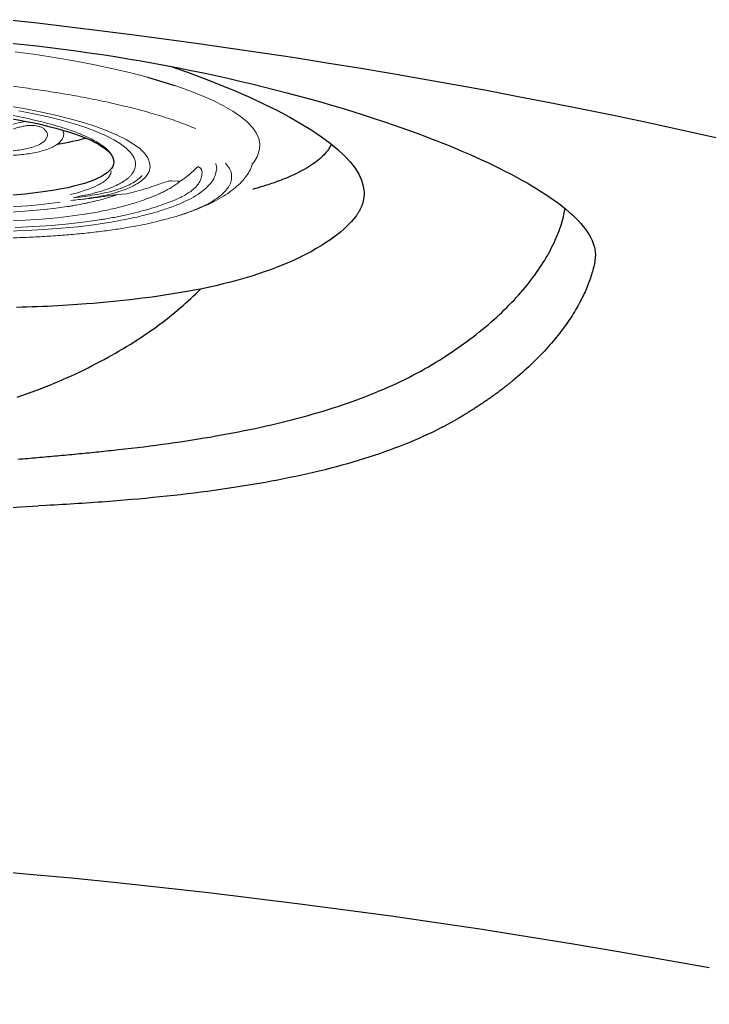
# Model space of a CAD drawing. Extents: x 938 to 1038, y 781 to 934.
# Drawn here: x 993.14 to 998.1, y 873.41 to 880.49 of the extents above; entities that cross this region are included whole.
import ezdxf

# ---------------------------------------------------------------- set-up
doc = ezdxf.new("R2010")
doc.units = 0
doc.header["$MEASUREMENT"] = 0
doc.linetypes.add('SLD-Solid', pattern=[0])
doc.layers.add('1', color=4, linetype='Continuous')
doc.layers.add('DIM', color=3, linetype='Continuous')

# ---------------------------------------------------------------- blocks, each defined once
blk = doc.blocks.new('jet-hss-rot')
at = {"layer": '1', "color": 3, "linetype": 'SLD-Solid', "lineweight": 15}
for p, q in [((0.9138, 2.4882), (0.8503, 2.4682)), ((0.9776, 2.4983), (0.9138, 2.4882)), ((1.0416, 2.4983), (0.9776, 2.4983)), ((1.0721, 2.4947), (1.0416, 2.4983)), ((1.1005, 2.4904), (1.0721, 2.4947)), ((1.1339, 2.4839), (1.1004, 2.4891)), ((1.1973, 2.4639), (1.1339, 2.4839)), ((0.7874, 2.4383), (0.7254, 2.3986)), ((0.8503, 2.4682), (0.7874, 2.4383)), ((1.2251, 2.4519), (1.1973, 2.4639)), ((0.6646, 2.3492), (0.6052, 2.2905)), ((0.7254, 2.3986), (0.6646, 2.3492)), ((0.6052, 2.2905), (0.5474, 2.2225)), ((0.5474, 2.2225), (0.4914, 2.1456)), ((0.4914, 2.1456), (0.4376, 2.0601)), ((0.4376, 2.0601), (0.386, 1.9663)), ((0.386, 1.9663), (0.3369, 1.8647)), ((1.4788, 1.9223), (1.4794, 1.8797)), ((1.4809, 1.9384), (1.4844, 1.9353)), ((1.167, 1.673), (1.2201, 1.6987)), ((1.2201, 1.6987), (1.2739, 1.714)), ((1.2739, 1.714), (1.328, 1.7188)), ((1.328, 1.7188), (1.3821, 1.7129)), ((1.3821, 1.7129), (1.4358, 1.6966)), ((0.256, 1.6646), (0.2149, 1.5431)), ((1.0641, 1.591), (1.1149, 1.637)), ((1.1149, 1.637), (1.167, 1.673)), ((1.0149, 1.5351), (1.0641, 1.591)), ((1.12, 1.5408), (1.1662, 1.5723)), ((1.6628, 1.5621), (1.6547, 1.5791)), ((1.6645, 1.5601), (1.6797, 1.4977)), ((0.2149, 1.5431), (0.177, 1.4155)), ((0.9676, 1.4699), (1.0149, 1.5351)), ((1.0262, 1.4468), (1.0723, 1.4983)), ((1.0723, 1.4983), (1.12, 1.5408)), ((0.177, 1.4155), (0.1425, 1.2822)), ((0.9226, 1.3956), (0.9676, 1.4699)), ((0.9818, 1.3863), (1.0262, 1.4468)), ((2.0563, 1.3372), (2.0197, 1.4445)), ((0.88, 1.3128), (0.9226, 1.3956)), ((0.9394, 1.3175), (0.9818, 1.3863)), ((1.9906, 1.3869), (1.994, 1.3774)), ((1.994, 1.3774), (2.0277, 1.2761)), ((0.1425, 1.2822), (0.1114, 1.1438)), ((0.8403, 1.2219), (0.88, 1.3128)), ((0.8994, 1.2406), (0.9394, 1.3175)), ((1.9304, 1.2834), (1.9299, 1.2849)), ((1.9646, 1.1815), (1.9304, 1.2834)), ((2.0277, 1.2761), (2.0613, 1.1587)), ((2.0897, 1.2238), (2.0563, 1.3372)), ((0.8036, 1.1236), (0.8403, 1.2219)), ((0.862, 1.1562), (0.8994, 1.2406)), ((1.7113, 1.1564), (1.6833, 1.2081)), ((1.7202, 1.2359), (1.7473, 1.1808)), ((1.7633, 1.2267), (1.7799, 1.1625)), ((2.1198, 1.1049), (2.0897, 1.2238)), ((0.1114, 1.1438), (0.084, 1.0007)), ((0.8273, 1.0647), (0.862, 1.1562)), ((1.9957, 1.0735), (1.9646, 1.1815)), ((2.0613, 1.1587), (2.0913, 1.0354)), ((0.7701, 1.0184), (0.8036, 1.1236)), ((0.7957, 0.9668), (0.8273, 1.0647)), ((2.0233, 0.9601), (1.9957, 1.0735)), ((2.1465, 0.9811), (2.1198, 1.1049)), ((0.084, 1.0007), (0.0602, 0.8537)), ((0.7401, 0.907), (0.7701, 1.0184)), ((2.0913, 1.0354), (2.1175, 0.9069)), ((0.7673, 0.8631), (0.7957, 0.9668)), ((2.0475, 0.8418), (2.0233, 0.9601)), ((2.1696, 0.8529), (2.1465, 0.9811)), ((0.0602, 0.8537), (0.0403, 0.7032)), ((0.7137, 0.79), (0.7401, 0.907)), ((0.7423, 0.7541), (0.7673, 0.8631)), ((2.1175, 0.9069), (2.1398, 0.774)), ((2.189, 0.721), (2.1696, 0.8529)), ((0.6911, 0.6683), (0.7137, 0.79)), ((2.068, 0.7194), (2.0475, 0.8418))]:
    blk.add_line(p, q, dxfattribs=at)
for centre, major_axis, ratio, start_param, end_param in [((1.4867, 1.9235), (0, 0.0123), 0.7, 0.271899, 1.628297), ((1.3139, 1.0656), (0, 0.5489), 0.7, -0.280999, 0.394679), ((1.6813, 1.4932), (0.00287, 0.00287), 1, 1.132, 1.260932), ((0.2938, 0.1061), (0, 2.4608), 0.7, 4.571791, 5.14569), ((0.3464, 0.1109), (0, 2.3041), 0.7, 4.567646, 5.149835)]:
    blk.add_ellipse(centre, major_axis=major_axis, ratio=ratio, start_param=start_param, end_param=end_param, dxfattribs=at)
at = {"layer": '1', "color": 3}
for centre, start_param, end_param in [((1.309, 0.0167), 3.146563, 9.429748), ((0.7483, 0.0401), -0.801771, -0.582137)]:
    blk.add_ellipse(centre, major_axis=(-0.0138, 1.4397), ratio=0.364496, start_param=start_param, end_param=end_param, dxfattribs=at)
at = {"layer": '1', "color": 3, "linetype": 'SLD-Solid', "lineweight": 15}
for points, knots in [([(1.8841, 1.9538), (1.8823, 1.9569), (1.8608, 1.9926), (1.8161, 2.0541), (1.7504, 2.1367), (1.6817, 2.2096), (1.611, 2.2733), (1.5386, 2.3277), (1.4649, 2.3725), (1.3902, 2.4082), (1.3148, 2.4336), (1.262, 2.4475), (1.2345, 2.4502), (1.2323, 2.4505)], [0, 0, 0, 0, 0.011075, 0.128358, 0.243715, 0.356861, 0.467679, 0.576202, 0.682584, 0.787058, 0.889908, 0.99144, 1, 1, 1, 1]), ([(1.2303, 2.2589), (1.2509, 2.27), (1.2922, 2.2922), (1.3559, 2.3075), (1.4197, 2.3106), (1.4836, 2.301), (1.5484, 2.2789), (1.6128, 2.2448), (1.6757, 2.1993), (1.7388, 2.143), (1.7794, 2.0943), (1.8004, 2.0691)], [0, 0, 0, 0, 0.113502, 0.227834, 0.336279, 0.444726, 0.555781, 0.666843, 0.775057, 0.88383, 1, 1, 1, 1]), ([(1.3027, 2.198), (1.2962, 2.1977), (1.2768, 2.197), (1.2568, 2.1921), (1.2435, 2.1888)], [0, 0, 0, 0, 0.3359347, 1, 1, 1, 1]), ([(2.0193, 1.4456), (2.0012, 1.4915), (1.965, 1.5834), (1.9188, 1.6797), (1.8719, 1.7661), (1.8246, 1.8444), (1.7607, 1.9333), (1.6937, 2.0101), (1.614, 2.0839), (1.5205, 2.1462), (1.4131, 2.1903), (1.3395, 2.1954), (1.3027, 2.198)], [0, 0, 0, 0, 0.099686, 0.199319, 0.230421, 0.322801, 0.415179, 0.507539, 0.5999, 0.733139, 0.866784, 1, 1, 1, 1]), ([(1.2941, 2.0596), (1.2941, 2.0603), (1.2941, 2.0619), (1.2945, 2.0645), (1.2955, 2.0676), (1.2975, 2.0713), (1.3029, 2.0779), (1.3157, 2.0859), (1.3345, 2.0923), (1.3517, 2.094), (1.3614, 2.0943), (1.3639, 2.0944)], [0, 0, 0, 0, 0.01602, 0.035445, 0.054871, 0.08078, 0.12717, 0.274887, 0.583806, 0.893992, 1, 1, 1, 1]), ([(1.2949, 2.0602), (1.3076, 2.0528), (1.3413, 2.0332), (1.3738, 2.014), (1.394, 2.0021)], [0, 0, 0, 0, 0.3791413, 1, 1, 1, 1]), ([(1.3639, 2.0944), (1.3837, 2.0939), (1.4234, 2.0928), (1.4814, 2.0794), (1.5379, 2.0562), (1.5975, 2.0195), (1.6458, 1.978), (1.6954, 1.9256), (1.722, 1.8894), (1.7408, 1.8639)], [0, 0, 0, 0, 0.144102, 0.288177, 0.431944, 0.575712, 0.757525, 0.828809, 1, 1, 1, 1]), ([(1.8004, 2.0691), (1.8053, 2.0636), (1.8367, 2.0283), (1.8979, 1.9376), (1.9495, 1.8395), (1.9783, 1.7847)], [0, 0, 0, 0, 0.076495, 0.484239, 1, 1, 1, 1]), ([(0.4605, 0.7532), (0.4672, 0.8031), (0.4806, 0.9028), (0.5053, 1.0485), (0.5336, 1.1906), (0.568, 1.3387), (0.6093, 1.4896), (0.6586, 1.642), (0.7132, 1.7839), (0.7732, 1.9168), (0.8169, 1.9936), (0.8392, 2.0326)], [0, 0, 0, 0, 0.095674, 0.191347, 0.288728, 0.386109, 0.50594, 0.625771, 0.749064, 0.872357, 1, 1, 1, 1]), ([(1.394, 2.0021), (1.3947, 2.0017), (1.3966, 2.0005), (1.3997, 1.9985), (1.4046, 1.9953), (1.4132, 1.9897), (1.4301, 1.978), (1.4538, 1.9607), (1.4719, 1.9459), (1.4809, 1.9384)], [0, 0, 0, 0, 0.020739, 0.061523, 0.102309, 0.183889, 0.34706, 0.673517, 1, 1, 1, 1]), ([(1.7007, 1.7208), (1.7006, 1.7209), (1.6959, 1.7276), (1.6887, 1.7375), (1.6766, 1.7535), (1.6595, 1.7754), (1.6343, 1.8053), (1.603, 1.8386), (1.5599, 1.8799), (1.519, 1.913), (1.4883, 1.9336), (1.4809, 1.9384)], [0, 0, 0, 0, 0.000714, 0.073392, 0.109721, 0.182421, 0.327724, 0.473063, 0.618482, 0.909311, 1, 1, 1, 1]), ([(1.6532, 1.5821), (1.6414, 1.6053), (1.6154, 1.6564), (1.5691, 1.7294), (1.5248, 1.7952), (1.4944, 1.8396), (1.4824, 1.8645), (1.4799, 1.8728), (1.479, 1.8771), (1.4789, 1.8792), (1.4789, 1.8802)], [0, 0, 0, 0, 0.235356, 0.518357, 0.801279, 0.944189, 0.976328, 0.9876, 0.993788, 1, 1, 1, 1]), ([(1.741, 1.8637), (1.7718, 1.8203), (1.8181, 1.7552), (1.8749, 1.6521), (1.9157, 1.5697), (1.9479, 1.4963), (1.9717, 1.4374), (1.9827, 1.4081), (1.9878, 1.3946)], [0, 0, 0, 0, 0.337008, 0.50583, 0.674678, 0.843513, 0.927915, 1, 1, 1, 1]), ([(2.0493, 1.6273), (2.039, 1.6527), (2.0172, 1.706), (1.9937, 1.7545), (1.9813, 1.78)], [0, 0, 0, 0, 0.475493, 1, 1, 1, 1]), ([(1.9299, 1.2849), (1.9226, 1.3043), (1.9079, 1.3431), (1.8846, 1.3988), (1.8605, 1.4524), (1.8272, 1.5209), (1.7833, 1.6006), (1.7384, 1.6703), (1.7108, 1.7072), (1.7026, 1.7182)], [0, 0, 0, 0, 0.112765, 0.225721, 0.338638, 0.45164, 0.677601, 0.903593, 1, 1, 1, 1]), ([(1.7473, 1.1808), (1.732, 1.2333), (1.7078, 1.3165), (1.6649, 1.4137), (1.6265, 1.4841), (1.5818, 1.5483), (1.5307, 1.6041), (1.4875, 1.6368), (1.4577, 1.6537), (1.4451, 1.6596), (1.4375, 1.6633), (1.4349, 1.6642), (1.4349, 1.6642)], [0, 0, 0, 0, 0.218908, 0.346758, 0.475158, 0.603561, 0.754596, 0.905669, 0.943396, 0.981121, 0.999998, 1, 1, 1, 1]), ([(1.4371, 1.6961), (1.4397, 1.695), (1.4474, 1.6917), (1.4603, 1.6856), (1.4908, 1.6691), (1.5351, 1.637), (1.5877, 1.5831), (1.6341, 1.5207), (1.6744, 1.4531), (1.7201, 1.3589), (1.7465, 1.2779), (1.7633, 1.2267)], [0, 0, 0, 0, 0.0187738, 0.0563476, 0.0938864, 0.2442892, 0.3947292, 0.5226703, 0.6514061, 0.779526, 1, 1, 1, 1]), ([(1.4238, 1.5916), (1.4238, 1.5916), (1.4325, 1.5879), (1.4497, 1.5797), (1.4837, 1.5603), (1.5165, 1.5361), (1.5562, 1.5002), (1.5943, 1.4585), (1.6386, 1.3972), (1.6814, 1.3245), (1.7072, 1.2655), (1.7202, 1.2359)], [0, 0, 0, 0, 0.000031, 0.074497, 0.14897, 0.298004, 0.372488, 0.521558, 0.670669, 0.835334, 1, 1, 1, 1]), ([(2.2614, -0.7442), (2.2624, -0.7374), (2.2703, -0.6854), (2.2817, -0.5855), (2.2954, -0.4448), (2.3054, -0.3019), (2.3119, -0.1578), (2.3148, -0.0132), (2.3141, 0.1313), (2.3098, 0.2748), (2.3019, 0.4167), (2.2904, 0.5563), (2.2755, 0.6929), (2.2571, 0.8265), (2.2353, 0.9571), (2.2102, 1.0848), (2.1816, 1.2092), (2.1497, 1.3298), (2.1146, 1.4456), (2.0809, 1.545), (2.0577, 1.603), (2.0483, 1.6264)], [0, 0, 0, 0, 0.008425, 0.064388, 0.120568, 0.17691, 0.233345, 0.289786, 0.346148, 0.402364, 0.458374, 0.514135, 0.569591, 0.624664, 0.679957, 0.735663, 0.791743, 0.848146, 0.904805, 0.961644, 1, 1, 1, 1]), ([(1.7799, 1.1625), (1.7707, 1.1997), (1.7524, 1.2742), (1.7246, 1.36), (1.7025, 1.4255), (1.6894, 1.4619), (1.6818, 1.4883), (1.6793, 1.4973)], [0, 0, 0, 0, 0.334114, 0.669312, 0.80065, 0.932519, 1, 1, 1, 1]), ([(1.6797, 1.4977), (1.6917, 1.4796), (1.7232, 1.4318), (1.7618, 1.361), (1.7921, 1.2979), (1.8131, 1.2511), (1.8293, 1.2124), (1.8449, 1.1723), (1.8526, 1.1521), (1.8563, 1.1416), (1.8563, 1.1416)], [0, 0, 0, 0, 0.182479, 0.479936, 0.628519, 0.702783, 0.8514, 0.925684, 0.999996, 1, 1, 1, 1]), ([(0.7794, 0.5856), (0.7819, 0.6), (0.7903, 0.6487), (0.8069, 0.729), (0.8302, 0.8244), (0.8563, 0.9146), (0.8851, 0.9993), (0.9163, 1.0779), (0.9496, 1.15), (0.9849, 1.2151), (1.0219, 1.2729), (1.0603, 1.3232), (1.0998, 1.3657), (1.1404, 1.3999), (1.1753, 1.4232), (1.1967, 1.4318), (1.2042, 1.4348)], [0, 0, 0, 0, 0.032536, 0.10973, 0.186868, 0.263931, 0.340915, 0.417824, 0.494672, 0.571492, 0.648319, 0.725227, 0.802333, 0.879798, 0.95782, 1, 1, 1, 1]), ([(1.5436, 1.3849), (1.5328, 1.3934), (1.5149, 1.4072), (1.4818, 1.4251), (1.452, 1.4355), (1.4215, 1.4405), (1.4061, 1.4407), (1.3984, 1.4408)], [0, 0, 0, 0, 0.2370068, 0.3895674, 0.6949044, 0.847454, 1, 1, 1, 1]), ([(2.0197, 1.4445), (2.0196, 1.4448), (2.0195, 1.4452), (2.0193, 1.4455), (2.0193, 1.4456)], [0, 0, 0, 0, 0.8356, 1, 1, 1, 1]), ([(1.6833, 1.2081), (1.6723, 1.2264), (1.6443, 1.2728), (1.5975, 1.3349), (1.5617, 1.3682), (1.5436, 1.3849)], [0, 0, 0, 0, 0.243936, 0.619578, 1, 1, 1, 1]), ([(1.9879, 1.394), (1.9882, 1.3932), (1.9886, 1.3919), (1.9895, 1.3896), (1.9901, 1.388), (1.9906, 1.3869)], [0, 0, 0, 0, 0.339988, 0.524939, 1, 1, 1, 1]), ([(1.93, 1.2833), (1.93, 1.2833), (1.9302, 1.2827), (1.9304, 1.2821), (1.9306, 1.2815)], [0, 0, 0, 0, 0.00172, 1, 1, 1, 1]), ([(1.8563, 1.1417), (1.8563, 1.1416), (1.8566, 1.1409), (1.8569, 1.1401), (1.8571, 1.1393)], [0, 0, 0, 0, 0.029714, 1, 1, 1, 1]), ([(1.2473, 0.4215), (1.2473, 0.4215), (1.2532, 0.4242), (1.2639, 0.4363), (1.2771, 0.4584), (1.2864, 0.4877), (1.2918, 0.521), (1.2943, 0.5584), (1.2941, 0.5984), (1.2914, 0.6418), (1.2863, 0.6869), (1.2786, 0.7337), (1.2679, 0.7821), (1.2537, 0.8316), (1.2355, 0.881), (1.213, 0.9285), (1.1863, 0.9723), (1.1558, 1.0106), (1.1219, 1.042), (1.0854, 1.0654), (1.0473, 1.0806), (1.0083, 1.086), (0.9799, 1.0857), (0.9651, 1.0807), (0.963, 1.0799)], [0, 0, 0, 0, 0.00026, 0.041985, 0.086205, 0.12968, 0.173727, 0.211166, 0.250399, 0.289514, 0.328717, 0.370212, 0.414822, 0.463195, 0.515623, 0.571184, 0.629463, 0.689185, 0.749762, 0.810216, 0.870775, 0.930644, 0.990111, 1, 1, 1, 1]), ([(1.214, 0.5368), (1.2121, 0.5355), (1.2078, 0.5326), (1.1953, 0.5319), (1.1776, 0.5356), (1.1554, 0.545), (1.1291, 0.56), (1.0994, 0.5809), (1.0671, 0.6073), (1.0337, 0.6385), (1.002, 0.6727), (0.9737, 0.7076), (0.9504, 0.7416), (0.9321, 0.7744), (0.919, 0.8051), (0.9106, 0.834), (0.9075, 0.861), (0.9093, 0.8856), (0.9158, 0.9073), (0.9276, 0.927), (0.9406, 0.9416), (0.9502, 0.9473), (0.9533, 0.9491)], [0, 0, 0, 0, 0.040324, 0.094352, 0.152098, 0.213124, 0.277252, 0.345072, 0.414147, 0.483618, 0.552056, 0.609937, 0.662187, 0.708716, 0.748493, 0.782898, 0.818416, 0.853392, 0.889724, 0.930961, 0.977826, 1, 1, 1, 1]), ([(1.238, 0.6118), (1.2378, 0.6231), (1.2374, 0.6514), (1.2301, 0.7046), (1.2171, 0.7589), (1.1997, 0.8079), (1.1778, 0.8539), (1.1492, 0.8972), (1.1151, 0.932), (1.0792, 0.9554), (1.0436, 0.9682), (1.0077, 0.9698), (0.9766, 0.9655), (0.9603, 0.9519), (0.9545, 0.9471)], [0, 0, 0, 0, 0.051391, 0.128827, 0.217925, 0.294155, 0.372445, 0.47624, 0.583327, 0.675249, 0.769256, 0.85814, 0.949397, 1, 1, 1, 1]), ([(0.8679, 0.8036), (0.8717, 0.7933), (0.8847, 0.758), (0.9151, 0.7075), (0.9547, 0.6544), (0.9974, 0.6064), (1.044, 0.5608), (1.0917, 0.5208), (1.1352, 0.4893), (1.174, 0.4663), (1.2082, 0.4521), (1.2294, 0.4492), (1.2396, 0.4505), (1.241, 0.4507)], [0, 0, 0, 0, 0.0180259, 0.0620042, 0.0980374, 0.1341119, 0.1797121, 0.2253274, 0.2674921, 0.3096521, 0.351237, 0.3927915, 0.3995438, 0.3995438, 0.3995438, 0.3995438]), ([(0.7233, -1.6362), (0.7158, -1.6184), (0.6892, -1.5552), (0.6464, -1.4394), (0.5972, -1.2834), (0.553, -1.1162), (0.5168, -0.9504), (0.488, -0.7903), (0.4654, -0.6368), (0.4471, -0.479), (0.4324, -0.3082), (0.4226, -0.1257), (0.4187, 0.0694), (0.4216, 0.266), (0.4308, 0.4467), (0.4438, 0.6094), (0.455, 0.7052), (0.4605, 0.7532)], [0, 0, 0, 0, 0.029367, 0.103767, 0.178168, 0.254729, 0.331291, 0.393306, 0.455321, 0.518568, 0.581815, 0.656275, 0.730735, 0.807359, 0.883982, 0.94187, 1, 1, 1, 1])]:
    blk.add_open_spline(points, degree=3, knots=knots, dxfattribs=at)
at = {"layer": 'DIM'}
blk.add_line((0.256, 1.6646), (0.3369, 1.8647), dxfattribs=at)
blk = doc.blocks.new('VISTA')
at = {"layer": '1', "color": 3, "linetype": 'Continuous'}
for points in [[(60.4445, 80.0347), (60.2175, 80.0858), (59.9901, 80.1359), (59.7625, 80.1847), (59.5346, 80.2325), (59.3064, 80.2791), (59.078, 80.3246), (58.8493, 80.3689), (58.6204, 80.4121), (58.3912, 80.4541), (58.1618, 80.495), (57.9321, 80.5348), (57.7023, 80.5734), (57.4722, 80.6108), (57.2419, 80.6471), (57.0114, 80.6823), (56.7807, 80.7163), (56.5498, 80.7492), (56.3187, 80.7809), (56.0875, 80.8114), (55.856, 80.8409), (55.6244, 80.8691), (55.3927, 80.8962), (55.1608, 80.9222)], [(55.1985, 80.7546), (55.293, 80.7446), (55.3874, 80.734), (55.4818, 80.7227), (55.5759, 80.7108), (55.6699, 80.6982), (55.7636, 80.685), (55.857, 80.6711), (55.9499, 80.6566), (56.0423, 80.6416), (56.1343, 80.6259), (56.2257, 80.6097), (56.3166, 80.5929), (56.4068, 80.5755), (56.4965, 80.5577), (56.5854, 80.5392), (56.6736, 80.5203), (56.7609, 80.5009), (56.8475, 80.4811), (56.9332, 80.4608), (57.018, 80.4401), (57.1019, 80.419), (57.1848, 80.3975), (57.2666, 80.3757), (57.3475, 80.3536), (57.4272, 80.3311), (57.5057, 80.3083), (57.5831, 80.2853), (57.6591, 80.2621), (57.7339, 80.2386), (57.8074, 80.2149), (57.8795, 80.191), (57.9503, 80.1669), (58.0197, 80.1426), (58.0877, 80.1182), (58.1543, 80.0936), (58.2194, 80.0689), (58.3453, 80.0192)], [(56.345, 80.5875), (56.4701, 80.5442), (56.5906, 80.5), (56.7063, 80.4549), (56.8172, 80.4092), (56.9229, 80.3629), (57.0233, 80.3161), (57.1181, 80.269), (57.207, 80.2218), (57.2894, 80.1747), (57.3654, 80.1278), (57.4348, 80.0811), (57.4973, 80.0348), (57.5527, 79.9891), (57.601, 79.9439), (57.6422, 79.8992), (57.6762, 79.855), (57.7031, 79.8113), (57.7229, 79.7682), (57.7354, 79.7256), (57.7407, 79.6835), (57.7409, 79.6778), (57.7409, 79.6725), (57.7408, 79.6673), (57.7406, 79.6621), (57.7403, 79.6568), (57.7399, 79.6516), (57.7394, 79.6464), (57.7387, 79.6412), (57.7379, 79.636), (57.7371, 79.6308), (57.7361, 79.6256), (57.735, 79.6205), (57.7337, 79.6153), (57.7324, 79.6102), (57.7309, 79.6051), (57.7294, 79.5999), (57.7277, 79.5948), (57.7259, 79.5897), (57.724, 79.5847), (57.722, 79.5796), (57.7198, 79.5745), (57.7176, 79.5695), (57.7152, 79.5645), (57.7127, 79.5594), (57.7101, 79.5544), (57.7074, 79.5494), (57.7046, 79.5445), (57.7017, 79.5395), (57.6986, 79.5346), (57.6955, 79.5296), (57.6922, 79.5247), (57.6888, 79.5198), (57.6853, 79.5149), (57.678, 79.5052)], [(58.3453, 80.0192), (58.3955, 79.9985), (58.4447, 79.9778), (58.4928, 79.957), (58.5398, 79.9362), (58.5857, 79.9154), (58.6306, 79.8946), (58.6743, 79.8737), (58.7169, 79.8528), (58.7583, 79.832), (58.7986, 79.8112), (58.8377, 79.7903), (58.8758, 79.7694), (58.9128, 79.7486), (58.9486, 79.7277), (58.9833, 79.7068), (59.0168, 79.6859), (59.049, 79.665), (59.0801, 79.6441), (59.1098, 79.6232), (59.1383, 79.6024), (59.1655, 79.5815), (59.1914, 79.5607), (59.2159, 79.54), (59.239, 79.5192), (59.2607, 79.4986), (59.2811, 79.478), (59.3, 79.4574), (59.3174, 79.4368), (59.3334, 79.4162), (59.3479, 79.3957), (59.3608, 79.3751), (59.3721, 79.3547), (59.3818, 79.3342), (59.3899, 79.3138), (59.3963, 79.2934), (59.401, 79.2731), (59.4039, 79.2529), (59.4051, 79.2326), (59.4019, 79.1924)], [(55.9751, 77.8324), (56.0207, 77.8375), (56.0662, 77.8427), (56.1115, 77.848), (56.1565, 77.8534), (56.2012, 77.859), (56.2456, 77.8648), (56.2898, 77.8706), (56.3337, 77.8767), (56.3772, 77.8828), (56.4205, 77.8891), (56.4636, 77.8956), (56.5063, 77.9022), (56.5488, 77.9089), (56.591, 77.9158), (56.6329, 77.9229), (56.6745, 77.9301), (56.7159, 77.9375), (56.7569, 77.945), (56.7978, 77.9527), (56.8383, 77.9605), (56.8786, 77.9685), (56.9186, 77.9767), (56.9583, 77.985), (56.9978, 77.9935), (57.0369, 78.0022), (57.0758, 78.0111), (57.1143, 78.0201), (57.1526, 78.0293), (57.1906, 78.0387), (57.2282, 78.0482), (57.2655, 78.058), (57.3025, 78.0679), (57.3392, 78.078), (57.3755, 78.0883), (57.4115, 78.0988), (57.4472, 78.1095), (57.4826, 78.1204), (57.5176, 78.1315), (57.5523, 78.1428), (57.5867, 78.1543), (57.6208, 78.166), (57.6546, 78.1779), (57.688, 78.1901), (57.7211, 78.2024), (57.754, 78.2149), (57.7864, 78.2276), (57.8186, 78.2405), (57.8504, 78.2536), (57.8818, 78.2668), (57.9129, 78.2803), (57.9436, 78.294), (57.974, 78.308), (58.0039, 78.3222), (58.0335, 78.3366), (58.0628, 78.3513), (58.0917, 78.3663), (58.1202, 78.3814), (58.1484, 78.3967), (58.1761, 78.4122), (58.2035, 78.4279), (58.2306, 78.4438), (58.2572, 78.4598), (58.2834, 78.476), (58.3093, 78.4923), (58.3347, 78.5088), (58.3598, 78.5253), (58.3845, 78.5419), (58.4089, 78.5585), (58.4329, 78.5753), (58.4565, 78.5921), (58.4798, 78.609), (58.5027, 78.626), (58.5253, 78.6431), (58.5475, 78.6603), (58.5693, 78.6776), (58.5908, 78.695), (58.6119, 78.7124), (58.6326, 78.7299), (58.653, 78.7475), (58.673, 78.7651), (58.6926, 78.7828), (58.7119, 78.8005), (58.7307, 78.8182), (58.7492, 78.836), (58.7673, 78.8538), (58.785, 78.8717), (58.8024, 78.8895), (58.8193, 78.9074), (58.8359, 78.9253), (58.8521, 78.9432), (58.8679, 78.9611), (58.8833, 78.979), (58.8984, 78.9969), (58.9131, 79.0149), (58.9274, 79.0328), (58.9414, 79.0508), (58.955, 79.0688), (58.9683, 79.0869), (58.9813, 79.1049), (58.9938, 79.1229), (59.006, 79.1409), (59.0179, 79.1589), (59.0293, 79.1769), (59.0404, 79.1949), (59.0512, 79.2128), (59.0615, 79.2306), (59.0714, 79.2484), (59.081, 79.2662), (59.0902, 79.2838), (59.099, 79.3014), (59.1074, 79.319), (59.1154, 79.3364), (59.123, 79.3538), (59.1303, 79.371), (59.1372, 79.3882), (59.1437, 79.4053), (59.1498, 79.4223), (59.1555, 79.4392), (59.1609, 79.456), (59.1659, 79.4727), (59.1705, 79.4893), (59.1748, 79.5058), (59.1787, 79.5222), (59.1854, 79.5547)], [(59.1854, 79.5547), (59.1855, 79.5552), (59.1856, 79.5556), (59.1857, 79.5561), (59.1857, 79.5566), (59.1858, 79.5571), (59.1859, 79.5576), (59.186, 79.5581), (59.1861, 79.5586), (59.1861, 79.559), (59.1862, 79.5595), (59.1863, 79.56), (59.1864, 79.5605), (59.1864, 79.561), (59.1865, 79.5615), (59.1866, 79.562), (59.1866, 79.5625), (59.1867, 79.5629), (59.1868, 79.5634), (59.1869, 79.5644)], [(57.678, 79.5052), (57.6647, 79.4887), (57.6499, 79.4716), (57.6334, 79.454), (57.6152, 79.4358), (57.5952, 79.417), (57.5732, 79.3979), (57.5491, 79.3783), (57.5229, 79.3583), (57.4945, 79.3379), (57.4638, 79.3173), (57.4313, 79.2968), (57.3973, 79.2766), (57.3618, 79.2567), (57.3248, 79.2372), (57.2865, 79.2179), (57.2467, 79.1991), (57.2056, 79.1806), (57.1631, 79.1626), (57.1194, 79.145), (57.0744, 79.1279), (57.0282, 79.1112), (56.9808, 79.095), (56.9323, 79.0794), (56.8827, 79.0643), (56.832, 79.0498), (56.7802, 79.0359), (56.7275, 79.0226), (56.6737, 79.0099), (56.5635, 78.9865)], [(59.4019, 79.1924), (59.3998, 79.181), (59.3975, 79.1695), (59.3951, 79.158), (59.3925, 79.1464), (59.3896, 79.1347), (59.3866, 79.123), (59.3834, 79.1112), (59.38, 79.0994), (59.3765, 79.0876), (59.3727, 79.0757), (59.3688, 79.0637), (59.3646, 79.0517), (59.3603, 79.0397), (59.3558, 79.0276), (59.3511, 79.0154), (59.3462, 79.0033), (59.3412, 78.9911), (59.3359, 78.9788), (59.3305, 78.9666), (59.3249, 78.9543), (59.319, 78.9419), (59.3131, 78.9296), (59.3069, 78.9172), (59.294, 78.8923)], [(55.2448, 78.2088), (55.2793, 78.2206), (55.3134, 78.2326), (55.3473, 78.2449), (55.3808, 78.2573), (55.414, 78.2699), (55.4469, 78.2827), (55.4794, 78.2957), (55.5116, 78.309), (55.5435, 78.3223), (55.575, 78.3359), (55.6062, 78.3497), (55.637, 78.3636), (55.6675, 78.3778), (55.6976, 78.392), (55.7274, 78.4064), (55.7569, 78.421), (55.786, 78.4357), (55.8148, 78.4505), (55.8432, 78.4655), (55.8713, 78.4805), (55.899, 78.4957), (55.9264, 78.5109), (55.9535, 78.5263), (55.9802, 78.5418), (56.0065, 78.5573), (56.0325, 78.573), (56.0582, 78.5888), (56.0835, 78.6046), (56.1084, 78.6205), (56.133, 78.6365), (56.1572, 78.6526), (56.181, 78.6688), (56.2045, 78.685), (56.2276, 78.7013), (56.2504, 78.7177), (56.2728, 78.7341), (56.2948, 78.7506), (56.3164, 78.7672), (56.3377, 78.7838), (56.3586, 78.8005), (56.3791, 78.8172), (56.3993, 78.834), (56.419, 78.8508), (56.4384, 78.8677), (56.4574, 78.8846), (56.476, 78.9015), (56.4943, 78.9185), (56.5122, 78.9355), (56.5296, 78.9525), (56.5635, 78.9865)], [(56.5635, 78.9865), (56.5219, 78.9786), (56.4797, 78.9708), (56.4371, 78.9633), (56.394, 78.956), (56.3504, 78.9489), (56.3064, 78.9421), (56.2619, 78.9355), (56.2169, 78.9291), (56.1715, 78.923), (56.1257, 78.9172), (56.0794, 78.9115), (56.0327, 78.9062), (55.9856, 78.901), (55.9381, 78.8961), (55.8903, 78.8915), (55.842, 78.8871), (55.7934, 78.8829), (55.7444, 78.879), (55.6454, 78.872)], [(55.6454, 78.872), (55.6094, 78.8697), (55.5733, 78.8676), (55.537, 78.8656), (55.5005, 78.8637), (55.4638, 78.8619), (55.427, 78.8603), (55.3901, 78.8588), (55.353, 78.8575), (55.3157, 78.8563), (55.2783, 78.8552), (55.2408, 78.8543)], [(59.294, 78.8923), (59.2864, 78.8784), (59.2787, 78.8644), (59.2707, 78.8505), (59.2625, 78.8365), (59.2541, 78.8225), (59.2454, 78.8085), (59.2365, 78.7944), (59.2274, 78.7804), (59.218, 78.7663), (59.2085, 78.7522), (59.1987, 78.7381), (59.1886, 78.7239), (59.1784, 78.7098), (59.1679, 78.6957), (59.1572, 78.6815), (59.1462, 78.6674), (59.1351, 78.6533), (59.1237, 78.6391), (59.1121, 78.625), (59.1002, 78.6108), (59.0881, 78.5967), (59.0758, 78.5826), (59.0633, 78.5685), (59.0506, 78.5544), (59.0376, 78.5403), (59.0244, 78.5263), (59.011, 78.5122), (58.9973, 78.4982), (58.9834, 78.4842), (58.9693, 78.4702), (58.955, 78.4563), (58.9405, 78.4423), (58.9257, 78.4284), (58.9107, 78.4146), (58.8955, 78.4007), (58.88, 78.387), (58.8644, 78.3732), (58.8485, 78.3595), (58.816, 78.3322)], [(58.8148, 78.3311), (58.8113, 78.3282), (58.8078, 78.3254), (58.8042, 78.3225), (58.8007, 78.3196), (58.7972, 78.3167), (58.7936, 78.3138), (58.7901, 78.3109), (58.7865, 78.3081), (58.7829, 78.3052), (58.7793, 78.3023), (58.7757, 78.2995), (58.7721, 78.2966), (58.7685, 78.2937), (58.7648, 78.2909), (58.7612, 78.288), (58.7576, 78.2852), (58.7539, 78.2823), (58.7502, 78.2794), (58.7466, 78.2766), (58.7429, 78.2737), (58.7392, 78.2709), (58.7355, 78.2681), (58.7317, 78.2652), (58.7243, 78.2595)], [(58.816, 78.3322), (58.816, 78.3321), (58.8159, 78.3321), (58.8159, 78.332), (58.8158, 78.332), (58.8157, 78.3319), (58.8157, 78.3319), (58.8156, 78.3318), (58.8155, 78.3318), (58.8155, 78.3317), (58.8154, 78.3317), (58.8153, 78.3316), (58.8153, 78.3316), (58.8152, 78.3315), (58.8152, 78.3314), (58.8151, 78.3314), (58.815, 78.3313), (58.815, 78.3313), (58.8149, 78.3312), (58.8148, 78.3311)], [(58.6618, 78.2136), (58.6558, 78.2093), (58.6498, 78.205), (58.6437, 78.2007), (58.6376, 78.1964), (58.6315, 78.1921), (58.6253, 78.1879), (58.6191, 78.1836), (58.6129, 78.1793), (58.6066, 78.175), (58.6003, 78.1707), (58.594, 78.1664), (58.5876, 78.1622), (58.5812, 78.1579), (58.5748, 78.1536), (58.5684, 78.1494), (58.5619, 78.1451), (58.5555, 78.1409), (58.549, 78.1367), (58.5425, 78.1324), (58.536, 78.1283), (58.5294, 78.1241), (58.5229, 78.1199), (58.5164, 78.1158), (58.5099, 78.1116), (58.5033, 78.1075), (58.4968, 78.1035), (58.4903, 78.0994), (58.4837, 78.0954), (58.4772, 78.0914), (58.4707, 78.0874), (58.4642, 78.0835), (58.4577, 78.0796), (58.4512, 78.0757), (58.4382, 78.068)], [(58.668, 78.218), (58.6677, 78.2178), (58.6674, 78.2176), (58.6671, 78.2173), (58.6668, 78.2171), (58.6664, 78.2169), (58.6661, 78.2167), (58.6658, 78.2164), (58.6655, 78.2162), (58.6652, 78.216), (58.6649, 78.2158), (58.6646, 78.2155), (58.6643, 78.2153), (58.664, 78.2151), (58.6637, 78.2149), (58.6634, 78.2147), (58.663, 78.2144), (58.6627, 78.2142), (58.6624, 78.214), (58.6618, 78.2136)], [(58.7243, 78.2595), (58.7221, 78.2579), (58.7199, 78.2562), (58.7176, 78.2545), (58.7154, 78.2529), (58.7132, 78.2512), (58.711, 78.2495), (58.7088, 78.2479), (58.7065, 78.2462), (58.7043, 78.2445), (58.7021, 78.2429), (58.6998, 78.2412), (58.6976, 78.2396), (58.6953, 78.2379), (58.6931, 78.2362), (58.6908, 78.2346), (58.6885, 78.2329), (58.6863, 78.2313), (58.684, 78.2296), (58.6817, 78.2279), (58.6795, 78.2263), (58.6772, 78.2246), (58.6749, 78.223), (58.6726, 78.2213), (58.668, 78.218)], [(58.4382, 78.068), (58.4342, 78.0656), (58.4301, 78.0632), (58.426, 78.0608), (58.4219, 78.0584), (58.4178, 78.056), (58.4136, 78.0536), (58.4095, 78.0512), (58.4053, 78.0488), (58.4012, 78.0464), (58.397, 78.0441), (58.3928, 78.0417), (58.3885, 78.0393), (58.3843, 78.0369), (58.38, 78.0345), (58.3758, 78.0321), (58.3715, 78.0297), (58.3672, 78.0273), (58.3629, 78.025), (58.3586, 78.0226), (58.3542, 78.0202), (58.3499, 78.0178), (58.3455, 78.0155), (58.3411, 78.0131), (58.3367, 78.0108), (58.3323, 78.0084), (58.3279, 78.0061), (58.3235, 78.0037), (58.319, 78.0014), (58.3101, 77.9967)], [(58.2989, 77.9909), (58.267, 77.9747), (58.2346, 77.9588), (58.2018, 77.9432), (58.1686, 77.9279), (58.1349, 77.9128), (58.1008, 77.8981), (58.0664, 77.8836), (58.0315, 77.8694), (57.9962, 77.8555), (57.9605, 77.8418), (57.9244, 77.8285), (57.8879, 77.8154), (57.8509, 77.8025), (57.8136, 77.7899), (57.7759, 77.7776), (57.7378, 77.7656), (57.6993, 77.7537), (57.6604, 77.7422), (57.6211, 77.7309), (57.5815, 77.7198), (57.5414, 77.709), (57.501, 77.6984), (57.4602, 77.688), (57.419, 77.6779), (57.3774, 77.668), (57.3354, 77.6583), (57.2931, 77.6489), (57.2504, 77.6397), (57.2074, 77.6307), (57.1639, 77.6219), (57.1201, 77.6133), (57.076, 77.6049), (57.0314, 77.5968), (56.9866, 77.5888), (56.9413, 77.581), (56.8957, 77.5735), (56.8498, 77.5661), (56.8035, 77.5589), (56.7568, 77.552), (56.7098, 77.5452), (56.6625, 77.5385), (56.6148, 77.5321), (56.5668, 77.5259), (56.5184, 77.5198), (56.4697, 77.5139), (56.4207, 77.5082), (56.3713, 77.5026), (56.3216, 77.4972), (56.2716, 77.492), (56.2213, 77.4869), (56.1706, 77.482), (56.1196, 77.4773), (56.0683, 77.4727), (55.9648, 77.464)], [(58.3101, 77.9967), (58.3097, 77.9965), (58.3092, 77.9963), (58.3088, 77.996), (58.3083, 77.9958), (58.3079, 77.9956), (58.3074, 77.9953), (58.307, 77.9951), (58.3065, 77.9949), (58.3061, 77.9946), (58.3057, 77.9944), (58.3052, 77.9942), (58.3048, 77.9939), (58.3043, 77.9937), (58.3039, 77.9935), (58.3034, 77.9932), (58.303, 77.993), (58.3025, 77.9928), (58.3021, 77.9925), (58.3016, 77.9923), (58.3012, 77.9921), (58.3007, 77.9919), (58.3003, 77.9916), (58.2998, 77.9914), (58.2989, 77.9909)], [(55.2501, 77.7634), (55.2679, 77.7649), (55.2856, 77.7664), (55.3034, 77.7678), (55.3211, 77.7693), (55.3389, 77.7709), (55.3566, 77.7724), (55.3743, 77.7739), (55.392, 77.7754), (55.4097, 77.777), (55.4274, 77.7786), (55.4451, 77.7801), (55.4627, 77.7817), (55.4804, 77.7833), (55.4981, 77.7849), (55.5157, 77.7865), (55.5334, 77.7881), (55.551, 77.7898), (55.5687, 77.7914), (55.5863, 77.7931), (55.604, 77.7947), (55.6216, 77.7964), (55.6393, 77.7981), (55.657, 77.7998), (55.6746, 77.8015), (55.6923, 77.8032), (55.7099, 77.805), (55.7276, 77.8067), (55.7452, 77.8085), (55.7629, 77.8102), (55.7806, 77.812), (55.7982, 77.8138), (55.8159, 77.8156), (55.8336, 77.8174), (55.8512, 77.8193), (55.8689, 77.8211), (55.8866, 77.823), (55.9043, 77.8248), (55.922, 77.8267), (55.9397, 77.8286), (55.9751, 77.8324)], [(55.2088, 77.4159), (55.2718, 77.4204), (55.3967, 77.4276)], [(55.9648, 77.464), (55.9372, 77.4618), (55.9095, 77.4596), (55.8817, 77.4575), (55.8538, 77.4554), (55.8259, 77.4534), (55.7979, 77.4514), (55.7698, 77.4495), (55.7416, 77.4476), (55.7133, 77.4457), (55.6849, 77.4439), (55.6565, 77.4421), (55.6279, 77.4403), (55.5993, 77.4386), (55.5706, 77.4369), (55.5418, 77.4353), (55.513, 77.4337), (55.484, 77.4321), (55.455, 77.4306), (55.3967, 77.4276)]]:
    blk.add_lwpolyline(points, dxfattribs=at)
blk.add_lwpolyline([(57.5064, 80.0276), (57.4841, 79.9895, -0.04719), (57.4526, 79.9515, -0.036797), (57.4116, 79.9137, -0.029666), (57.3609, 79.8763, -0.025717), (57.2995, 79.8396, -0.021379), (57.2277, 79.8039, -0.017934), (57.1447, 79.7693, -0.015009), (57.051, 79.7362, -0.012955), (56.9461, 79.7049, -0.000584), (56.9401, 79.7032, -0.009788)], format="xyb", dxfattribs=at)
at = {"layer": '1', "color": 2}
blk.add_arc((50.3751, 20.6093), 54.3967, 79.56846, 101.85567, dxfattribs=at)
at = {"layer": '1', "xscale": 0.5999999999999482, "zscale": 0.6, "rotation": 266.8279474590543}
blk.add_blockref('jet-hss-rot', (54.5294, 80.7542), dxfattribs=at)

msp = doc.modelspace()

# ---------------------------------------------------------------- block references
at = {"layer": '1'}
msp.add_blockref('VISTA', (937.8767, 799.5644), dxfattribs=at)

doc.saveas('drawing.dxf')
